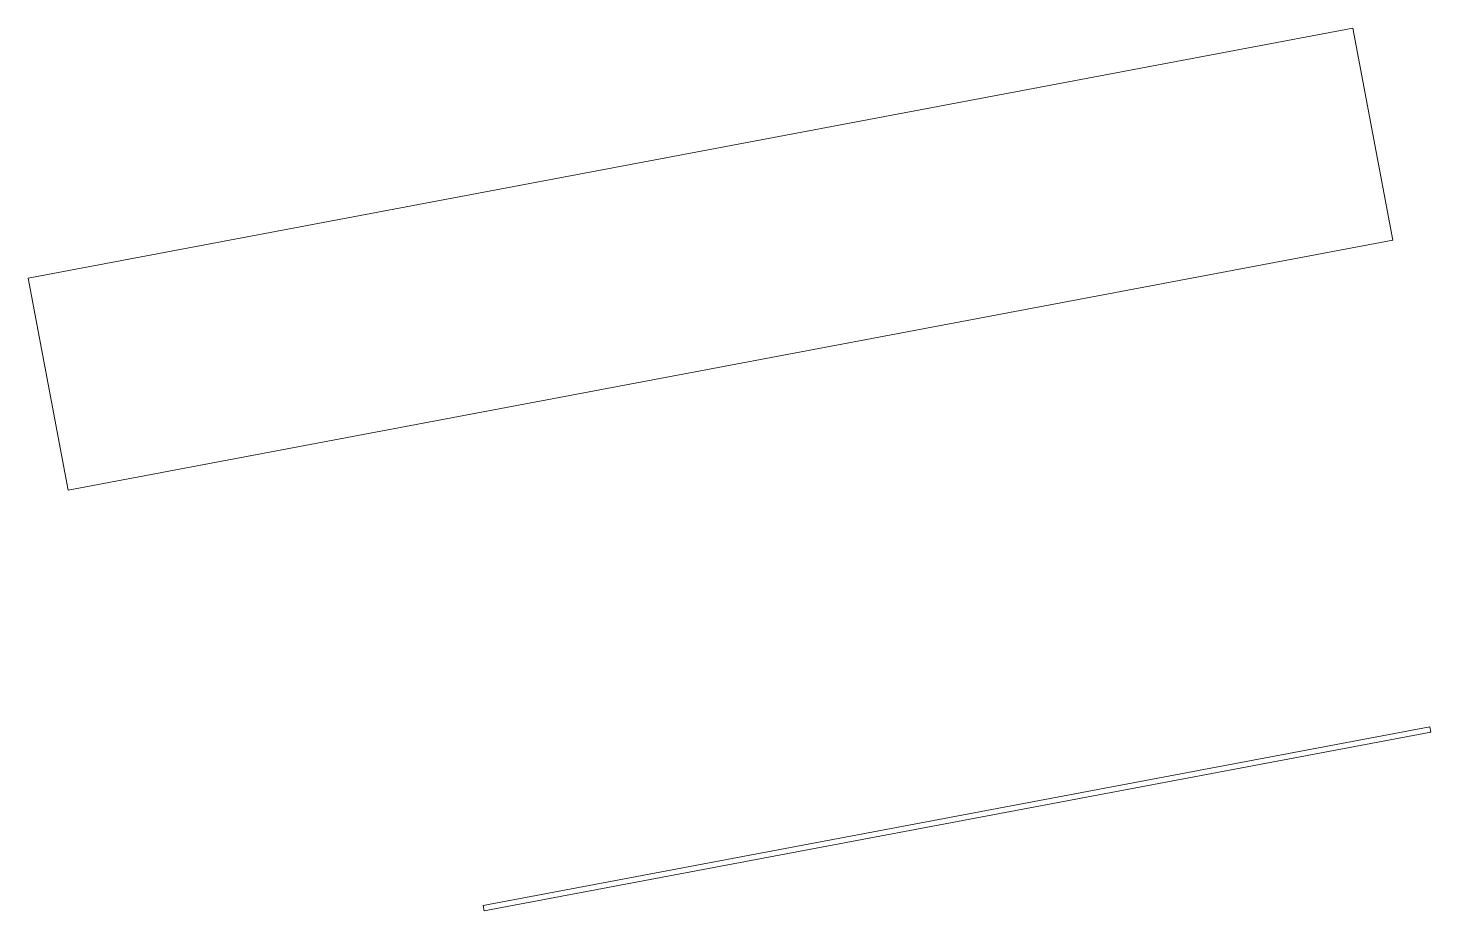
# Model space of a CAD drawing. Header units: metres. Extents: x 2713679.5 to 2713747.3, y 1226017.1 to 1226104.2.
# Drawn here: x 2713724.331 to 2713726.933, y 1226017.119 to 1226018.756 of the extents above; entities that cross this region are included whole.
import ezdxf

# ---------------------------------------------------------------- set-up
doc = ezdxf.new("R2010")
doc.units = ezdxf.units.M
doc.header["$MEASUREMENT"] = 0
doc.layers.add('waende_stuetzen', color=250, linetype='Continuous')

msp = doc.modelspace()

# ---------------------------------------------------------------- linework, layer by layer
at = {"layer": 'waende_stuetzen', "color": 7, "linetype": 'Continuous', "lineweight": 13}
for p, q in [((2713726.788, 1226018.7564), (2713724.3314, 1226018.2929)), ((2713726.8622, 1226018.3633), (2713726.788, 1226018.7564)), ((2713724.4055, 1226017.8998), (2713726.8622, 1226018.3633)), ((2713724.3314, 1226018.2929), (2713724.4055, 1226017.8998)), ((2713726.9308, 1226017.4604), (2713725.1752, 1226017.1292)), ((2713726.9326, 1226017.4506), (2713726.9308, 1226017.4604)), ((2713725.1771, 1226017.1193), (2713726.9326, 1226017.4506)), ((2713725.1752, 1226017.1292), (2713725.1771, 1226017.1193))]:
    msp.add_line(p, q, dxfattribs=at)

doc.saveas('drawing.dxf')
